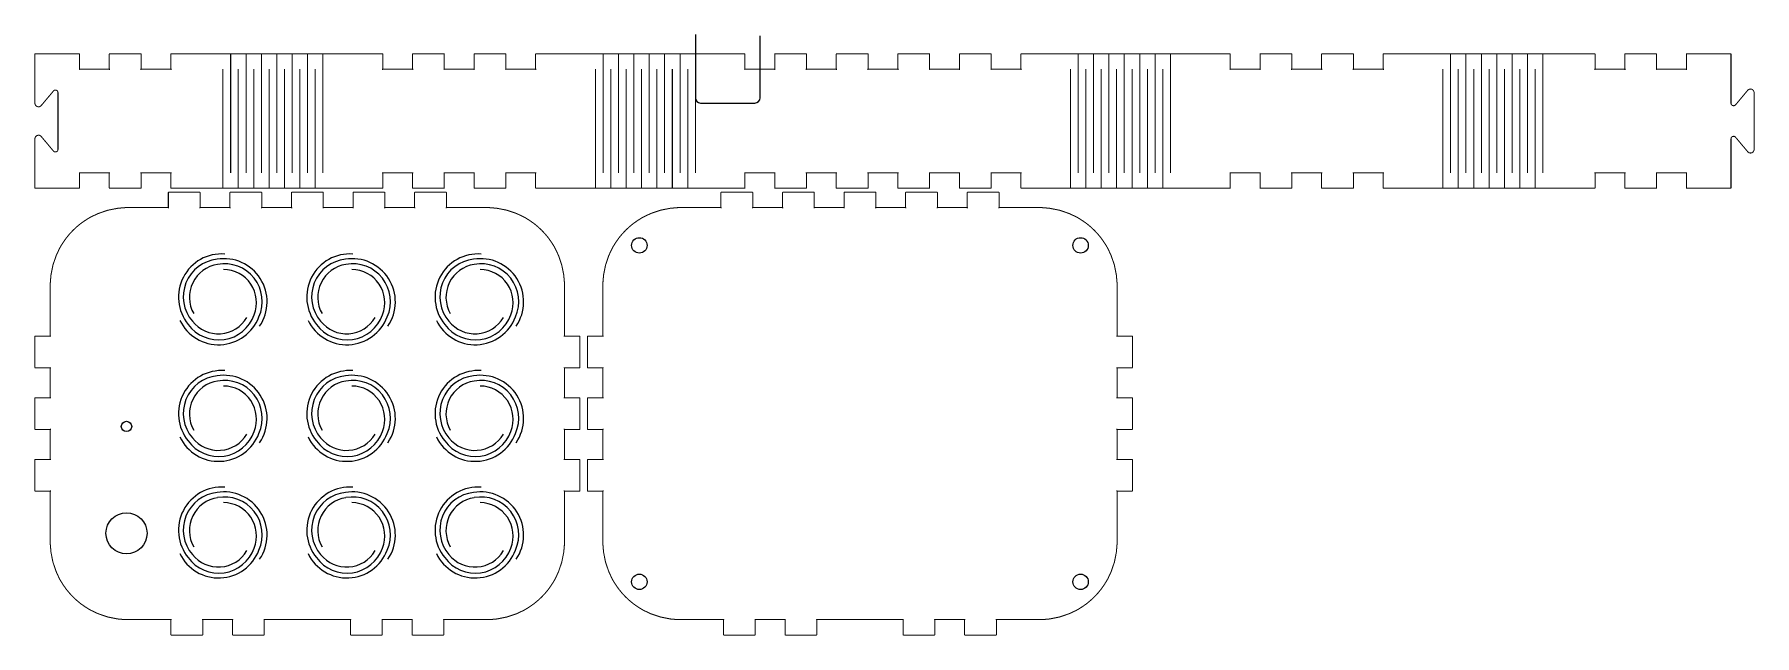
# Model space of a CAD drawing. Extents: x 19 to 354, y 22 to 139.
import ezdxf

# ---------------------------------------------------------------- set-up
doc = ezdxf.new("R2010")
doc.units = 0
doc.header["$MEASUREMENT"] = 0
doc.layers.get('0').update_dxf_attribs({"linetype": 'CONTINUOUS'})

# ---------------------------------------------------------------- blocks, each defined once
blk = doc.blocks.new('*U3')
at = {"linetype": 'Continuous'}
for centre, radius, start, end in [((0.3, 1.36), 6.46, 98.4994, 209.6055), ((0.68, 0.53), 7.35, 335.9921, 100.4756), ((-0.46, 0.52), 8.4, 205.8245, 339.2313)]:
    blk.add_arc(centre, radius, start, end, dxfattribs=at)

msp = doc.modelspace()

# ---------------------------------------------------------------- linework, layer by layer
at = {"color": 240, "linetype": 'Continuous', "true_color": 0xed1f24}
for p, q in [((147.45, 138.61), (147.44, 126.26)), ((160.03, 126.26), (160.03, 138.32)), ((148.44, 125.26), (159.03, 125.26))]:
    msp.add_line(p, q, dxfattribs=at)
at = {"color": 0, "const_width": 0.2}
for points in [[(18.8, 108.66), (27.3, 108.66), (27.32, 108.66), (27.37, 108.69), (27.4, 108.74), (27.4, 108.76), (27.4, 111.66), (27.4, 111.67), (27.38, 111.7), (27.36, 111.7), (27.36, 111.67), (27.39, 111.66), (27.4, 111.66), (33.2, 111.66), (33.21, 111.66), (33.24, 111.67), (33.24, 111.7), (33.21, 111.7), (33.2, 111.67), (33.2, 111.66), (33.2, 108.76), (33.2, 108.74), (33.23, 108.69), (33.28, 108.66), (33.3, 108.66), (39.3, 108.66), (39.32, 108.66), (39.37, 108.69), (39.4, 108.74), (39.4, 108.76), (39.4, 111.66), (39.4, 111.67), (39.38, 111.7), (39.36, 111.7), (39.36, 111.67), (39.39, 111.66), (39.4, 111.66), (45.2, 111.66), (45.21, 111.66), (45.24, 111.67), (45.24, 111.7), (45.21, 111.7), (45.2, 111.67), (45.2, 111.66), (45.2, 108.76), (45.2, 108.74), (45.23, 108.69), (45.28, 108.66), (45.3, 108.66), (53.8, 108.66), (76.39, 108.66), (86.39, 108.66), (86.41, 108.66), (86.46, 108.69), (86.49, 108.74), (86.49, 108.76), (86.49, 111.66), (86.49, 111.67), (86.47, 111.7), (86.45, 111.7), (86.45, 111.67), (86.48, 111.66), (86.49, 111.66), (92.29, 111.66), (92.3, 111.66), (92.33, 111.67), (92.33, 111.7), (92.3, 111.7), (92.29, 111.67), (92.29, 111.66), (92.29, 108.76), (92.29, 108.74), (92.32, 108.69), (92.37, 108.66), (92.39, 108.66), (98.39, 108.66), (98.41, 108.66), (98.46, 108.69), (98.49, 108.74), (98.49, 108.76), (98.49, 111.66), (98.49, 111.67), (98.47, 111.7), (98.45, 111.7), (98.45, 111.67), (98.48, 111.66), (98.49, 111.66), (104.29, 111.66), (104.3, 111.66), (104.33, 111.67), (104.33, 111.7), (104.3, 111.7), (104.29, 111.67), (104.29, 111.66), (104.29, 108.76), (104.29, 108.74), (104.32, 108.69), (104.37, 108.66), (104.39, 108.66), (110.39, 108.66), (110.41, 108.66), (110.46, 108.69), (110.49, 108.74), (110.49, 108.76), (110.49, 111.66), (110.49, 111.67), (110.47, 111.7), (110.45, 111.7), (110.45, 111.67), (110.48, 111.66), (110.49, 111.66), (116.29, 111.66), (116.3, 111.66), (116.33, 111.67), (116.33, 111.7), (116.3, 111.7), (116.29, 111.67), (116.29, 111.66), (116.29, 108.76), (116.29, 108.74), (116.32, 108.69), (116.37, 108.66), (116.39, 108.66), (126.39, 108.66), (148.98, 108.66), (156.98, 108.66), (157, 108.66), (157.05, 108.69), (157.08, 108.74), (157.08, 108.76), (157.08, 111.66), (157.08, 111.67), (157.06, 111.7), (157.04, 111.7), (157.04, 111.67), (157.07, 111.66), (157.08, 111.66), (162.88, 111.66), (162.89, 111.66), (162.92, 111.67), (162.92, 111.7), (162.89, 111.7), (162.88, 111.67), (162.88, 111.66), (162.88, 108.76), (162.88, 108.74), (162.91, 108.69), (162.96, 108.66), (162.98, 108.66), (168.98, 108.66), (169, 108.66), (169.05, 108.69), (169.08, 108.74), (169.08, 108.76), (169.08, 111.66), (169.08, 111.67), (169.06, 111.7), (169.04, 111.7), (169.04, 111.67), (169.07, 111.66), (169.08, 111.66), (174.88, 111.66), (174.89, 111.66), (174.92, 111.67), (174.92, 111.7), (174.89, 111.7), (174.88, 111.67), (174.88, 111.66), (174.88, 108.76), (174.88, 108.74), (174.91, 108.69), (174.96, 108.66), (174.98, 108.66), (180.98, 108.66), (181, 108.66), (181.05, 108.69), (181.08, 108.74), (181.08, 108.76), (181.08, 111.66), (181.08, 111.67), (181.06, 111.7), (181.04, 111.7), (181.04, 111.67), (181.07, 111.66), (181.08, 111.66), (186.88, 111.66), (186.89, 111.66), (186.92, 111.67), (186.92, 111.7), (186.89, 111.7), (186.88, 111.67), (186.88, 111.66), (186.88, 108.76), (186.88, 108.74), (186.91, 108.69), (186.96, 108.66), (186.98, 108.66), (192.98, 108.66), (193, 108.66), (193.05, 108.69), (193.08, 108.74), (193.08, 108.76), (193.08, 111.66), (193.08, 111.67), (193.06, 111.7), (193.04, 111.7), (193.04, 111.67), (193.07, 111.66), (193.08, 111.66), (198.88, 111.66), (198.89, 111.66), (198.92, 111.67), (198.92, 111.7), (198.89, 111.7), (198.88, 111.67), (198.88, 111.66), (198.88, 108.76), (198.88, 108.74), (198.91, 108.69), (198.96, 108.66), (198.98, 108.66), (204.98, 108.66), (205, 108.66), (205.05, 108.69), (205.08, 108.74), (205.08, 108.76), (205.08, 111.66), (205.08, 111.67), (205.06, 111.7), (205.04, 111.7), (205.04, 111.67), (205.07, 111.66), (205.08, 111.66), (210.88, 111.66), (210.89, 111.66), (210.92, 111.67), (210.92, 111.7), (210.89, 111.7), (210.88, 111.67), (210.88, 111.66), (210.88, 108.76), (210.88, 108.74), (210.91, 108.69), (210.96, 108.66), (210.98, 108.66), (218.98, 108.66), (241.57, 108.66), (251.57, 108.66), (251.59, 108.66), (251.64, 108.69), (251.67, 108.74), (251.67, 108.76), (251.67, 111.66), (251.67, 111.67), (251.65, 111.7), (251.63, 111.7), (251.63, 111.67), (251.66, 111.66), (251.67, 111.66), (257.47, 111.66), (257.48, 111.66), (257.51, 111.67), (257.51, 111.7), (257.48, 111.7), (257.47, 111.67), (257.47, 111.66), (257.47, 108.76), (257.47, 108.74), (257.5, 108.69), (257.55, 108.66), (257.57, 108.66), (263.57, 108.66), (263.59, 108.66), (263.64, 108.69), (263.67, 108.74), (263.67, 108.76), (263.67, 111.66), (263.67, 111.67), (263.65, 111.7), (263.63, 111.7), (263.63, 111.67), (263.66, 111.66), (263.67, 111.66), (269.47, 111.66), (269.48, 111.66), (269.51, 111.67), (269.51, 111.7), (269.48, 111.7), (269.47, 111.67), (269.47, 111.66), (269.47, 108.76), (269.47, 108.74), (269.5, 108.69), (269.55, 108.66), (269.57, 108.66), (275.57, 108.66), (275.59, 108.66), (275.64, 108.69), (275.67, 108.74), (275.67, 108.76), (275.67, 111.66), (275.67, 111.67), (275.65, 111.7), (275.63, 111.7), (275.63, 111.67), (275.66, 111.66), (275.67, 111.66), (281.47, 111.66), (281.48, 111.66), (281.51, 111.67), (281.51, 111.7), (281.48, 111.7), (281.47, 111.67), (281.47, 111.66), (281.47, 108.76), (281.47, 108.74), (281.5, 108.69), (281.55, 108.66), (281.57, 108.66), (291.57, 108.66), (314.16, 108.66), (322.66, 108.66), (322.68, 108.66), (322.73, 108.69), (322.76, 108.74), (322.76, 108.76), (322.76, 111.66), (322.76, 111.67), (322.74, 111.7), (322.72, 111.7), (322.72, 111.67), (322.75, 111.66), (322.76, 111.66), (328.56, 111.66), (328.57, 111.66), (328.6, 111.67), (328.6, 111.7), (328.57, 111.7), (328.56, 111.67), (328.56, 111.66), (328.56, 108.76), (328.56, 108.74), (328.59, 108.69), (328.64, 108.66), (328.66, 108.66), (334.66, 108.66), (334.68, 108.66), (334.73, 108.69), (334.76, 108.74), (334.76, 108.76), (334.76, 111.66), (334.76, 111.67), (334.74, 111.7), (334.72, 111.7), (334.72, 111.67), (334.75, 111.66), (334.76, 111.66), (340.56, 111.66), (340.57, 111.66), (340.6, 111.67), (340.6, 111.7), (340.57, 111.7), (340.56, 111.67), (340.56, 111.66), (340.56, 108.76), (340.56, 108.74), (340.59, 108.69), (340.64, 108.66), (340.66, 108.66), (349.16, 108.66), (349.17, 108.66), (349.23, 108.69), (349.26, 108.74), (349.26, 108.76), (349.26, 111.76), (349.26, 118.29), (349.26, 118.33), (349.28, 118.44), (349.33, 118.56), (349.35, 118.58), (349.36, 118.6), (349.45, 118.69), (349.56, 118.75), (349.59, 118.76), (349.61, 118.77), (349.86, 118.78), (349.89, 118.78), (349.91, 118.77), (350.03, 118.71), (350.12, 118.63), (350.14, 118.61), (352.52, 115.78), (352.54, 115.75), (352.68, 115.64), (352.84, 115.56), (352.88, 115.55), (352.91, 115.54), (353.09, 115.53), (353.26, 115.56), (353.3, 115.57), (353.33, 115.58), (353.48, 115.67), (353.61, 115.8), (353.63, 115.83), (353.65, 115.86), (353.72, 116.02), (353.76, 116.17), (353.76, 116.23), (353.76, 127.29), (353.76, 127.35), (353.72, 127.5), (353.65, 127.66), (353.63, 127.69), (353.61, 127.72), (353.48, 127.85), (353.33, 127.94), (353.3, 127.95), (353.26, 127.96), (353.09, 127.99), (352.91, 127.98), (352.88, 127.97), (352.84, 127.96), (352.68, 127.88), (352.54, 127.77), (352.52, 127.74), (350.14, 124.9), (350.12, 124.89), (350.03, 124.81), (349.91, 124.75), (349.89, 124.74), (349.86, 124.74), (349.61, 124.75), (349.59, 124.76), (349.56, 124.77), (349.45, 124.83), (349.36, 124.92), (349.35, 124.94), (349.33, 124.96), (349.28, 125.08), (349.26, 125.19), (349.26, 125.23), (349.26, 131.76), (349.26, 134.76), (349.26, 134.78), (349.23, 134.83), (349.17, 134.86), (349.16, 134.86), (340.66, 134.86), (340.64, 134.86), (340.59, 134.83), (340.56, 134.78), (340.56, 134.76), (340.56, 131.86), (340.56, 131.85), (340.57, 131.82), (340.6, 131.82), (340.6, 131.85), (340.57, 131.86), (340.56, 131.86), (334.76, 131.86), (334.75, 131.86), (334.72, 131.85), (334.72, 131.82), (334.74, 131.82), (334.76, 131.85), (334.76, 131.86), (334.76, 134.76), (334.76, 134.78), (334.73, 134.83), (334.68, 134.86), (334.66, 134.86), (328.66, 134.86), (328.64, 134.86), (328.59, 134.83), (328.56, 134.78), (328.56, 134.76), (328.56, 131.86), (328.56, 131.85), (328.57, 131.82), (328.6, 131.82), (328.6, 131.85), (328.57, 131.86), (328.56, 131.86), (322.76, 131.86), (322.75, 131.86), (322.72, 131.85), (322.72, 131.82), (322.74, 131.82), (322.76, 131.85), (322.76, 131.86), (322.76, 134.76), (322.76, 134.78), (322.73, 134.83), (322.68, 134.86), (322.66, 134.86), (314.16, 134.86), (291.57, 134.86), (281.57, 134.86), (281.55, 134.86), (281.5, 134.83), (281.47, 134.78), (281.47, 134.76), (281.47, 131.86), (281.47, 131.85), (281.48, 131.82), (281.51, 131.82), (281.51, 131.85), (281.48, 131.86), (281.47, 131.86), (275.67, 131.86), (275.66, 131.86), (275.63, 131.85), (275.63, 131.82), (275.65, 131.82), (275.67, 131.85), (275.67, 131.86), (275.67, 134.76), (275.67, 134.78), (275.64, 134.83), (275.59, 134.86), (275.57, 134.86), (269.57, 134.86), (269.55, 134.86), (269.5, 134.83), (269.47, 134.78), (269.47, 134.76), (269.47, 131.86), (269.47, 131.85), (269.48, 131.82), (269.51, 131.82), (269.51, 131.85), (269.48, 131.86), (269.47, 131.86), (263.67, 131.86), (263.66, 131.86), (263.63, 131.85), (263.63, 131.82), (263.65, 131.82), (263.67, 131.85), (263.67, 131.86), (263.67, 134.76), (263.67, 134.78), (263.64, 134.83), (263.59, 134.86), (263.57, 134.86), (257.57, 134.86), (257.55, 134.86), (257.5, 134.83), (257.47, 134.78), (257.47, 134.76), (257.47, 131.86), (257.47, 131.85), (257.48, 131.82), (257.51, 131.82), (257.51, 131.85), (257.48, 131.86), (257.47, 131.86), (251.67, 131.86), (251.66, 131.86), (251.63, 131.85), (251.63, 131.82), (251.65, 131.82), (251.67, 131.85), (251.67, 131.86), (251.67, 134.76), (251.67, 134.78), (251.64, 134.83), (251.59, 134.86), (251.57, 134.86), (241.57, 134.86), (218.98, 134.86), (210.98, 134.86), (210.96, 134.86), (210.91, 134.83), (210.88, 134.78), (210.88, 134.76), (210.88, 131.86), (210.88, 131.85), (210.89, 131.82), (210.92, 131.82), (210.92, 131.85), (210.89, 131.86), (210.88, 131.86), (205.08, 131.86), (205.07, 131.86), (205.04, 131.85), (205.04, 131.82), (205.06, 131.82), (205.08, 131.85), (205.08, 131.86), (205.08, 134.76), (205.08, 134.78), (205.05, 134.83), (205, 134.86), (204.98, 134.86), (198.98, 134.86), (198.96, 134.86), (198.91, 134.83), (198.88, 134.78), (198.88, 134.76), (198.88, 131.86), (198.88, 131.85), (198.89, 131.82), (198.92, 131.82), (198.92, 131.85), (198.89, 131.86), (198.88, 131.86), (193.08, 131.86), (193.07, 131.86), (193.04, 131.85), (193.04, 131.82), (193.06, 131.82), (193.08, 131.85), (193.08, 131.86), (193.08, 134.76), (193.08, 134.78), (193.05, 134.83), (193, 134.86), (192.98, 134.86), (186.98, 134.86), (186.96, 134.86), (186.91, 134.83), (186.88, 134.78), (186.88, 134.76), (186.88, 131.86), (186.88, 131.85), (186.89, 131.82), (186.92, 131.82), (186.92, 131.85), (186.89, 131.86), (186.88, 131.86), (181.08, 131.86), (181.07, 131.86), (181.04, 131.85), (181.04, 131.82), (181.06, 131.82), (181.08, 131.85), (181.08, 131.86), (181.08, 134.76), (181.08, 134.78), (181.05, 134.83), (181, 134.86), (180.98, 134.86), (174.98, 134.86), (174.96, 134.86), (174.91, 134.83), (174.88, 134.78), (174.88, 134.76), (174.88, 131.86), (174.88, 131.85), (174.89, 131.82), (174.92, 131.82), (174.92, 131.85), (174.89, 131.86), (174.88, 131.86), (169.08, 131.86), (169.07, 131.86), (169.04, 131.85), (169.04, 131.82), (169.06, 131.82), (169.08, 131.85), (169.08, 131.86), (169.08, 134.76), (169.08, 134.78), (169.05, 134.83), (169, 134.86), (168.98, 134.86), (162.98, 134.86), (162.96, 134.86), (162.91, 134.83), (162.88, 134.78), (162.88, 134.76), (162.88, 131.86), (162.88, 131.85), (162.89, 131.82), (162.92, 131.82), (162.92, 131.85), (162.89, 131.86), (162.88, 131.86), (157.08, 131.86), (157.07, 131.86), (157.04, 131.85), (157.04, 131.82), (157.06, 131.82), (157.08, 131.85), (157.08, 131.86), (157.08, 134.76), (157.08, 134.78), (157.05, 134.83), (157, 134.86), (156.98, 134.86), (148.98, 134.86), (126.39, 134.86), (116.39, 134.86), (116.37, 134.86), (116.32, 134.83), (116.29, 134.78), (116.29, 134.76), (116.29, 131.86), (116.29, 131.85), (116.3, 131.82), (116.33, 131.82), (116.33, 131.85), (116.3, 131.86), (116.29, 131.86), (110.49, 131.86), (110.48, 131.86), (110.45, 131.85), (110.45, 131.82), (110.47, 131.82), (110.49, 131.85), (110.49, 131.86), (110.49, 134.76), (110.49, 134.78), (110.46, 134.83), (110.41, 134.86), (110.39, 134.86), (104.39, 134.86), (104.37, 134.86), (104.32, 134.83), (104.29, 134.78), (104.29, 134.76), (104.29, 131.86), (104.29, 131.85), (104.3, 131.82), (104.33, 131.82), (104.33, 131.85), (104.3, 131.86), (104.29, 131.86), (98.49, 131.86), (98.48, 131.86), (98.45, 131.85), (98.45, 131.82), (98.47, 131.82), (98.49, 131.85), (98.49, 131.86), (98.49, 134.76), (98.49, 134.78), (98.46, 134.83), (98.41, 134.86), (98.39, 134.86), (92.39, 134.86), (92.37, 134.86), (92.32, 134.83), (92.29, 134.78), (92.29, 134.76), (92.29, 131.86), (92.29, 131.85), (92.3, 131.82), (92.33, 131.82), (92.33, 131.85), (92.3, 131.86), (92.29, 131.86), (86.49, 131.86), (86.48, 131.86), (86.45, 131.85), (86.45, 131.82), (86.47, 131.82), (86.49, 131.85), (86.49, 131.86), (86.49, 134.76), (86.49, 134.78), (86.46, 134.83), (86.41, 134.86), (86.39, 134.86), (76.39, 134.86), (53.8, 134.86), (45.3, 134.86), (45.28, 134.86), (45.23, 134.83), (45.2, 134.78), (45.2, 134.76), (45.2, 131.86), (45.2, 131.85), (45.21, 131.82), (45.24, 131.82), (45.24, 131.85), (45.21, 131.86), (45.2, 131.86), (39.4, 131.86), (39.39, 131.86), (39.36, 131.85), (39.36, 131.82), (39.38, 131.82), (39.4, 131.85), (39.4, 131.86), (39.4, 134.76), (39.4, 134.78), (39.37, 134.83), (39.32, 134.86), (39.3, 134.86), (33.3, 134.86), (33.28, 134.86), (33.23, 134.83), (33.2, 134.78), (33.2, 134.76), (33.2, 131.86), (33.2, 131.85), (33.21, 131.82), (33.24, 131.82), (33.24, 131.85), (33.21, 131.86), (33.2, 131.86), (27.4, 131.86), (27.39, 131.86), (27.36, 131.85), (27.36, 131.82), (27.38, 131.82), (27.4, 131.85), (27.4, 131.86), (27.4, 134.76), (27.4, 134.78), (27.37, 134.83), (27.32, 134.86), (27.3, 134.86), (18.8, 134.86), (18.78, 134.86), (18.73, 134.83), (18.7, 134.78), (18.7, 134.76), (18.7, 131.76), (18.7, 125.23), (18.7, 125.17), (18.73, 125.02), (18.81, 124.86), (18.83, 124.83), (18.85, 124.8), (18.97, 124.67), (19.13, 124.58), (19.16, 124.57), (19.19, 124.56), (19.37, 124.53), (19.55, 124.54), (19.58, 124.55), (19.62, 124.56), (19.77, 124.64), (19.91, 124.75), (19.94, 124.78), (22.32, 127.61), (22.33, 127.63), (22.43, 127.71), (22.55, 127.77), (22.57, 127.78), (22.6, 127.78), (22.85, 127.77), (22.87, 127.76), (22.89, 127.75), (23, 127.69), (23.09, 127.6), (23.11, 127.58), (23.12, 127.56), (23.18, 127.44), (23.2, 127.33), (23.2, 127.29), (23.2, 116.23), (23.2, 116.19), (23.18, 116.08), (23.12, 115.96), (23.11, 115.94), (23.09, 115.92), (23, 115.83), (22.89, 115.77), (22.87, 115.76), (22.85, 115.75), (22.6, 115.74), (22.57, 115.74), (22.55, 115.75), (22.43, 115.81), (22.33, 115.89), (22.32, 115.9), (19.94, 118.74), (19.91, 118.77), (19.77, 118.88), (19.62, 118.96), (19.58, 118.97), (19.55, 118.98), (19.37, 118.99), (19.19, 118.96), (19.16, 118.95), (19.13, 118.94), (18.97, 118.85), (18.85, 118.72), (18.83, 118.69), (18.81, 118.67), (18.73, 118.5), (18.7, 118.35), (18.7, 118.29), (18.7, 111.76), (18.7, 108.76), (18.7, 108.74), (18.73, 108.69), (18.78, 108.66), (18.8, 108.66)], [(36.8, 24.7), (45.2, 24.7), (45.21, 24.7), (45.24, 24.72), (45.24, 24.74), (45.21, 24.74), (45.2, 24.71), (45.2, 24.7), (45.2, 21.8), (45.2, 21.78), (45.23, 21.73), (45.28, 21.7), (45.3, 21.7), (51.3, 21.7), (51.32, 21.7), (51.37, 21.73), (51.4, 21.78), (51.4, 21.8), (51.4, 24.7), (51.4, 24.71), (51.38, 24.74), (51.36, 24.74), (51.36, 24.72), (51.39, 24.7), (51.4, 24.7), (57.2, 24.7), (57.21, 24.7), (57.24, 24.72), (57.24, 24.74), (57.21, 24.74), (57.2, 24.71), (57.2, 24.7), (57.2, 21.8), (57.2, 21.78), (57.23, 21.73), (57.28, 21.7), (57.3, 21.7), (63.3, 21.7), (63.32, 21.7), (63.37, 21.73), (63.4, 21.78), (63.4, 21.8), (63.4, 24.7), (63.4, 24.71), (63.39, 24.74), (63.36, 24.74), (63.36, 24.72), (63.39, 24.7), (63.4, 24.7), (71.8, 24.7), (80.2, 24.7), (80.21, 24.7), (80.24, 24.72), (80.24, 24.74), (80.21, 24.74), (80.2, 24.71), (80.2, 24.7), (80.2, 21.8), (80.2, 21.78), (80.23, 21.73), (80.28, 21.7), (80.3, 21.7), (86.3, 21.7), (86.32, 21.7), (86.37, 21.73), (86.4, 21.78), (86.4, 21.8), (86.4, 24.7), (86.4, 24.71), (86.39, 24.74), (86.36, 24.74), (86.36, 24.72), (86.39, 24.7), (86.4, 24.7), (92.2, 24.7), (92.21, 24.7), (92.24, 24.72), (92.24, 24.74), (92.21, 24.74), (92.2, 24.71), (92.2, 24.7), (92.2, 21.8), (92.2, 21.78), (92.23, 21.73), (92.28, 21.7), (92.3, 21.7), (98.3, 21.7), (98.32, 21.7), (98.37, 21.73), (98.4, 21.78), (98.4, 21.8), (98.4, 24.7), (98.4, 24.71), (98.39, 24.74), (98.36, 24.74), (98.36, 24.72), (98.39, 24.7), (98.4, 24.7), (106.8, 24.7), (107.29, 24.7), (108.77, 24.83), (110.71, 25.22), (112.58, 25.85), (113.92, 26.48), (114.35, 26.72), (114.56, 26.85), (115.19, 27.25), (116, 27.82), (116.76, 28.45), (117.48, 29.12), (118.15, 29.84), (118.78, 30.6), (119.35, 31.41), (119.75, 32.04), (119.88, 32.25), (120.12, 32.68), (120.75, 34.03), (121.38, 35.89), (121.77, 37.83), (121.9, 39.31), (121.9, 39.8), (121.9, 49.7), (121.9, 49.71), (121.89, 49.74), (121.86, 49.74), (121.86, 49.72), (121.89, 49.7), (121.9, 49.7), (124.8, 49.7), (124.82, 49.7), (124.87, 49.73), (124.9, 49.78), (124.9, 49.8), (124.9, 55.8), (124.9, 55.82), (124.87, 55.87), (124.82, 55.9), (124.8, 55.9), (121.9, 55.9), (121.89, 55.9), (121.86, 55.89), (121.86, 55.86), (121.89, 55.86), (121.9, 55.89), (121.9, 55.9), (121.9, 61.7), (121.9, 61.71), (121.89, 61.74), (121.86, 61.74), (121.86, 61.72), (121.89, 61.7), (121.9, 61.7), (124.8, 61.7), (124.82, 61.7), (124.87, 61.73), (124.9, 61.78), (124.9, 61.8), (124.9, 67.8), (124.9, 67.82), (124.87, 67.87), (124.82, 67.9), (124.8, 67.9), (121.9, 67.9), (121.89, 67.9), (121.86, 67.89), (121.86, 67.86), (121.89, 67.86), (121.9, 67.89), (121.9, 67.9), (121.9, 73.7), (121.9, 73.71), (121.89, 73.74), (121.86, 73.74), (121.86, 73.72), (121.89, 73.7), (121.9, 73.7), (124.8, 73.7), (124.82, 73.7), (124.87, 73.73), (124.9, 73.78), (124.9, 73.8), (124.9, 79.8), (124.9, 79.82), (124.87, 79.87), (124.82, 79.9), (124.8, 79.9), (121.9, 79.9), (121.89, 79.9), (121.86, 79.89), (121.86, 79.86), (121.89, 79.86), (121.9, 79.89), (121.9, 79.9), (121.9, 89.8), (121.9, 90.29), (121.77, 91.78), (121.38, 93.71), (120.75, 95.58), (120.12, 96.92), (119.88, 97.35), (119.75, 97.57), (119.35, 98.19), (118.78, 99), (118.15, 99.76), (117.48, 100.48), (116.76, 101.15), (116, 101.78), (115.19, 102.35), (114.56, 102.75), (114.35, 102.88), (113.92, 103.12), (112.58, 103.75), (110.71, 104.39), (108.77, 104.77), (107.29, 104.9), (106.8, 104.9), (98.9, 104.9), (98.89, 104.9), (98.86, 104.89), (98.86, 104.86), (98.89, 104.86), (98.9, 104.89), (98.9, 104.9), (98.9, 107.8), (98.9, 107.82), (98.87, 107.87), (98.82, 107.9), (98.8, 107.9), (92.8, 107.9), (92.78, 107.9), (92.73, 107.87), (92.7, 107.82), (92.7, 107.8), (92.7, 104.9), (92.7, 104.89), (92.71, 104.86), (92.74, 104.86), (92.74, 104.89), (92.71, 104.9), (92.7, 104.9), (86.9, 104.9), (86.89, 104.9), (86.86, 104.89), (86.86, 104.86), (86.89, 104.86), (86.9, 104.89), (86.9, 104.9), (86.9, 107.8), (86.9, 107.82), (86.87, 107.87), (86.82, 107.9), (86.8, 107.9), (80.8, 107.9), (80.78, 107.9), (80.73, 107.87), (80.7, 107.82), (80.7, 107.8), (80.7, 104.9), (80.7, 104.89), (80.71, 104.86), (80.74, 104.86), (80.74, 104.89), (80.71, 104.9), (80.7, 104.9), (74.9, 104.9), (74.89, 104.9), (74.86, 104.89), (74.86, 104.86), (74.89, 104.86), (74.9, 104.89), (74.9, 104.9), (74.9, 107.8), (74.9, 107.82), (74.87, 107.87), (74.82, 107.9), (74.8, 107.9), (68.8, 107.9), (68.78, 107.9), (68.73, 107.87), (68.7, 107.82), (68.7, 107.8), (68.7, 104.9), (68.7, 104.89), (68.71, 104.86), (68.74, 104.86), (68.74, 104.89), (68.71, 104.9), (68.7, 104.9), (62.9, 104.9), (62.89, 104.9), (62.86, 104.89), (62.86, 104.86), (62.89, 104.86), (62.9, 104.89), (62.9, 104.9), (62.9, 107.8), (62.9, 107.82), (62.87, 107.87), (62.82, 107.9), (62.8, 107.9), (56.8, 107.9), (56.78, 107.9), (56.73, 107.87), (56.7, 107.82), (56.7, 107.8), (56.7, 104.9), (56.7, 104.89), (56.71, 104.86), (56.74, 104.86), (56.74, 104.89), (56.71, 104.9), (56.7, 104.9), (50.9, 104.9), (50.89, 104.9), (50.86, 104.89), (50.86, 104.86), (50.88, 104.86), (50.9, 104.89), (50.9, 104.9), (50.9, 107.8), (50.9, 107.82), (50.87, 107.87), (50.82, 107.9), (50.8, 107.9), (44.8, 107.9), (44.78, 107.9), (44.73, 107.87), (44.7, 107.82), (44.7, 107.8), (44.7, 104.9), (44.7, 104.89), (44.71, 104.86), (44.74, 104.86), (44.74, 104.89), (44.71, 104.9), (44.7, 104.9), (36.8, 104.9), (36.31, 104.9), (34.82, 104.77), (32.89, 104.39), (31.03, 103.75), (29.68, 103.12), (29.25, 102.88), (29.04, 102.75), (28.41, 102.35), (27.6, 101.78), (26.84, 101.15), (26.12, 100.48), (25.45, 99.76), (24.82, 99), (24.25, 98.19), (23.85, 97.57), (23.72, 97.35), (23.48, 96.92), (22.85, 95.58), (22.21, 93.71), (21.83, 91.78), (21.7, 90.29), (21.7, 89.8), (21.7, 79.9), (21.7, 79.89), (21.71, 79.86), (21.74, 79.86), (21.74, 79.89), (21.71, 79.9), (21.7, 79.9), (18.8, 79.9), (18.78, 79.9), (18.73, 79.87), (18.7, 79.82), (18.7, 79.8), (18.7, 73.8), (18.7, 73.78), (18.73, 73.73), (18.78, 73.7), (18.8, 73.7), (21.7, 73.7), (21.71, 73.7), (21.74, 73.72), (21.74, 73.74), (21.71, 73.74), (21.7, 73.71), (21.7, 73.7), (21.7, 67.9), (21.7, 67.89), (21.71, 67.86), (21.74, 67.86), (21.74, 67.89), (21.71, 67.9), (21.7, 67.9), (18.8, 67.9), (18.78, 67.9), (18.73, 67.87), (18.7, 67.82), (18.7, 67.8), (18.7, 61.8), (18.7, 61.78), (18.73, 61.73), (18.78, 61.7), (18.8, 61.7), (21.7, 61.7), (21.71, 61.7), (21.74, 61.72), (21.74, 61.74), (21.71, 61.74), (21.7, 61.71), (21.7, 61.7), (21.7, 55.9), (21.7, 55.89), (21.71, 55.86), (21.74, 55.86), (21.74, 55.89), (21.71, 55.9), (21.7, 55.9), (18.8, 55.9), (18.78, 55.9), (18.73, 55.87), (18.7, 55.82), (18.7, 55.8), (18.7, 49.8), (18.7, 49.78), (18.73, 49.73), (18.78, 49.7), (18.8, 49.7), (21.7, 49.7), (21.71, 49.7), (21.74, 49.72), (21.74, 49.74), (21.71, 49.74), (21.7, 49.71), (21.7, 49.7), (21.7, 39.8), (21.7, 39.31), (21.83, 37.83), (22.21, 35.89), (22.85, 34.03), (23.47, 32.68), (23.72, 32.25), (23.85, 32.04), (24.25, 31.41), (24.82, 30.6), (25.45, 29.84), (26.12, 29.12), (26.84, 28.45), (27.6, 27.82), (28.41, 27.25), (29.04, 26.85), (29.25, 26.72), (29.68, 26.48), (31.03, 25.85), (32.89, 25.22), (34.82, 24.83), (36.31, 24.7), (36.8, 24.7)], [(144.5, 24.7), (152.9, 24.7), (152.91, 24.7), (152.94, 24.72), (152.94, 24.74), (152.91, 24.74), (152.9, 24.71), (152.9, 24.7), (152.9, 21.8), (152.9, 21.78), (152.93, 21.73), (152.98, 21.7), (153, 21.7), (159, 21.7), (159.02, 21.7), (159.07, 21.73), (159.1, 21.78), (159.1, 21.8), (159.1, 24.7), (159.1, 24.71), (159.09, 24.74), (159.06, 24.74), (159.06, 24.72), (159.09, 24.7), (159.1, 24.7), (164.9, 24.7), (164.91, 24.7), (164.94, 24.72), (164.94, 24.74), (164.91, 24.74), (164.9, 24.71), (164.9, 24.7), (164.9, 21.8), (164.9, 21.78), (164.93, 21.73), (164.98, 21.7), (165, 21.7), (171, 21.7), (171.02, 21.7), (171.07, 21.73), (171.1, 21.78), (171.1, 21.8), (171.1, 24.7), (171.1, 24.71), (171.09, 24.74), (171.06, 24.74), (171.06, 24.72), (171.09, 24.7), (171.1, 24.7), (179.5, 24.7), (187.9, 24.7), (187.91, 24.7), (187.94, 24.72), (187.94, 24.74), (187.91, 24.74), (187.9, 24.71), (187.9, 24.7), (187.9, 21.8), (187.9, 21.78), (187.93, 21.73), (187.98, 21.7), (188, 21.7), (194, 21.7), (194.02, 21.7), (194.07, 21.73), (194.1, 21.78), (194.1, 21.8), (194.1, 24.7), (194.1, 24.71), (194.08, 24.74), (194.06, 24.74), (194.06, 24.72), (194.09, 24.7), (194.1, 24.7), (199.9, 24.7), (199.91, 24.7), (199.94, 24.72), (199.94, 24.74), (199.91, 24.74), (199.9, 24.71), (199.9, 24.7), (199.9, 21.8), (199.9, 21.78), (199.93, 21.73), (199.98, 21.7), (200, 21.7), (206, 21.7), (206.02, 21.7), (206.07, 21.73), (206.1, 21.78), (206.1, 21.8), (206.1, 24.7), (206.1, 24.71), (206.08, 24.74), (206.06, 24.74), (206.06, 24.72), (206.09, 24.7), (206.1, 24.7), (214.5, 24.7), (214.99, 24.7), (216.47, 24.83), (218.41, 25.22), (220.27, 25.85), (221.62, 26.48), (222.05, 26.72), (222.26, 26.85), (222.89, 27.25), (223.7, 27.82), (224.46, 28.45), (225.18, 29.12), (225.85, 29.84), (226.48, 30.6), (227.05, 31.41), (227.45, 32.04), (227.58, 32.25), (227.82, 32.68), (228.45, 34.03), (229.09, 35.89), (229.47, 37.83), (229.6, 39.31), (229.6, 39.8), (229.6, 49.7), (229.6, 49.71), (229.59, 49.74), (229.56, 49.74), (229.56, 49.72), (229.59, 49.7), (229.6, 49.7), (232.5, 49.7), (232.52, 49.7), (232.57, 49.73), (232.6, 49.78), (232.6, 49.8), (232.6, 55.8), (232.6, 55.82), (232.57, 55.87), (232.52, 55.9), (232.5, 55.9), (229.6, 55.9), (229.59, 55.9), (229.56, 55.89), (229.56, 55.86), (229.59, 55.86), (229.6, 55.89), (229.6, 55.9), (229.6, 61.7), (229.6, 61.71), (229.59, 61.74), (229.56, 61.74), (229.56, 61.72), (229.59, 61.7), (229.6, 61.7), (232.5, 61.7), (232.52, 61.7), (232.57, 61.73), (232.6, 61.78), (232.6, 61.8), (232.6, 67.8), (232.6, 67.82), (232.57, 67.87), (232.52, 67.9), (232.5, 67.9), (229.6, 67.9), (229.59, 67.9), (229.56, 67.89), (229.56, 67.86), (229.59, 67.86), (229.6, 67.89), (229.6, 67.9), (229.6, 73.7), (229.6, 73.71), (229.59, 73.74), (229.56, 73.74), (229.56, 73.72), (229.59, 73.7), (229.6, 73.7), (232.5, 73.7), (232.52, 73.7), (232.57, 73.73), (232.6, 73.78), (232.6, 73.8), (232.6, 79.8), (232.6, 79.82), (232.57, 79.87), (232.52, 79.9), (232.5, 79.9), (229.6, 79.9), (229.59, 79.9), (229.56, 79.89), (229.56, 79.86), (229.59, 79.86), (229.6, 79.89), (229.6, 79.9), (229.6, 89.8), (229.6, 90.29), (229.47, 91.78), (229.09, 93.71), (228.45, 95.58), (227.82, 96.92), (227.58, 97.35), (227.45, 97.57), (227.05, 98.19), (226.48, 99), (225.85, 99.76), (225.18, 100.48), (224.46, 101.15), (223.7, 101.78), (222.89, 102.35), (222.26, 102.75), (222.05, 102.88), (221.62, 103.12), (220.27, 103.75), (218.41, 104.39), (216.47, 104.77), (214.99, 104.9), (214.5, 104.9), (206.6, 104.9), (206.59, 104.9), (206.56, 104.89), (206.56, 104.86), (206.59, 104.86), (206.6, 104.89), (206.6, 104.9), (206.6, 107.8), (206.6, 107.82), (206.57, 107.87), (206.52, 107.9), (206.5, 107.9), (200.5, 107.9), (200.48, 107.9), (200.43, 107.87), (200.4, 107.82), (200.4, 107.8), (200.4, 104.9), (200.4, 104.89), (200.41, 104.86), (200.44, 104.86), (200.44, 104.89), (200.41, 104.9), (200.4, 104.9), (194.6, 104.9), (194.59, 104.9), (194.56, 104.89), (194.56, 104.86), (194.58, 104.86), (194.6, 104.89), (194.6, 104.9), (194.6, 107.8), (194.6, 107.82), (194.57, 107.87), (194.52, 107.9), (194.5, 107.9), (188.5, 107.9), (188.48, 107.9), (188.43, 107.87), (188.4, 107.82), (188.4, 107.8), (188.4, 104.9), (188.4, 104.89), (188.41, 104.86), (188.44, 104.86), (188.44, 104.89), (188.41, 104.9), (188.4, 104.9), (182.6, 104.9), (182.59, 104.9), (182.56, 104.89), (182.56, 104.86), (182.59, 104.86), (182.6, 104.89), (182.6, 104.9), (182.6, 107.8), (182.6, 107.82), (182.57, 107.87), (182.52, 107.9), (182.5, 107.9), (176.5, 107.9), (176.48, 107.9), (176.43, 107.87), (176.4, 107.82), (176.4, 107.8), (176.4, 104.9), (176.4, 104.89), (176.41, 104.86), (176.44, 104.86), (176.44, 104.89), (176.41, 104.9), (176.4, 104.9), (170.6, 104.9), (170.59, 104.9), (170.56, 104.89), (170.56, 104.86), (170.59, 104.86), (170.6, 104.89), (170.6, 104.9), (170.6, 107.8), (170.6, 107.82), (170.57, 107.87), (170.52, 107.9), (170.5, 107.9), (164.5, 107.9), (164.48, 107.9), (164.43, 107.87), (164.4, 107.82), (164.4, 107.8), (164.4, 104.9), (164.4, 104.89), (164.41, 104.86), (164.44, 104.86), (164.44, 104.89), (164.41, 104.9), (164.4, 104.9), (158.6, 104.9), (158.59, 104.9), (158.56, 104.89), (158.56, 104.86), (158.59, 104.86), (158.6, 104.89), (158.6, 104.9), (158.6, 107.8), (158.6, 107.82), (158.57, 107.87), (158.52, 107.9), (158.5, 107.9), (152.5, 107.9), (152.48, 107.9), (152.43, 107.87), (152.4, 107.82), (152.4, 107.8), (152.4, 104.9), (152.4, 104.89), (152.41, 104.86), (152.44, 104.86), (152.44, 104.89), (152.41, 104.9), (152.4, 104.9), (144.5, 104.9), (144, 104.9), (142.52, 104.77), (140.59, 104.39), (138.72, 103.75), (137.38, 103.12), (136.95, 102.88), (136.74, 102.75), (136.11, 102.35), (135.3, 101.78), (134.54, 101.15), (133.82, 100.48), (133.15, 99.76), (132.52, 99), (131.95, 98.19), (131.55, 97.57), (131.42, 97.35), (131.18, 96.92), (130.55, 95.58), (129.91, 93.71), (129.53, 91.78), (129.4, 90.29), (129.4, 89.8), (129.4, 79.9), (129.4, 79.89), (129.41, 79.86), (129.44, 79.86), (129.44, 79.89), (129.41, 79.9), (129.4, 79.9), (126.5, 79.9), (126.48, 79.9), (126.43, 79.87), (126.4, 79.82), (126.4, 79.8), (126.4, 73.8), (126.4, 73.78), (126.43, 73.73), (126.48, 73.7), (126.5, 73.7), (129.4, 73.7), (129.41, 73.7), (129.44, 73.72), (129.44, 73.74), (129.41, 73.74), (129.4, 73.71), (129.4, 73.7), (129.4, 67.9), (129.4, 67.89), (129.41, 67.86), (129.44, 67.86), (129.44, 67.89), (129.41, 67.9), (129.4, 67.9), (126.5, 67.9), (126.48, 67.9), (126.43, 67.87), (126.4, 67.82), (126.4, 67.8), (126.4, 61.8), (126.4, 61.78), (126.43, 61.73), (126.48, 61.7), (126.5, 61.7), (129.4, 61.7), (129.41, 61.7), (129.44, 61.72), (129.44, 61.74), (129.41, 61.74), (129.4, 61.71), (129.4, 61.7), (129.4, 55.9), (129.4, 55.89), (129.41, 55.86), (129.44, 55.86), (129.44, 55.89), (129.41, 55.9), (129.4, 55.9), (126.5, 55.9), (126.48, 55.9), (126.43, 55.87), (126.4, 55.82), (126.4, 55.8), (126.4, 49.8), (126.4, 49.78), (126.43, 49.73), (126.48, 49.7), (126.5, 49.7), (129.4, 49.7), (129.41, 49.7), (129.44, 49.72), (129.44, 49.74), (129.41, 49.74), (129.4, 49.71), (129.4, 49.7), (129.4, 39.8), (129.4, 39.31), (129.53, 37.83), (129.91, 35.89), (130.55, 34.03), (131.18, 32.68), (131.42, 32.25), (131.55, 32.04), (131.95, 31.41), (132.52, 30.6), (133.15, 29.84), (133.82, 29.12), (134.54, 28.45), (135.3, 27.82), (136.11, 27.25), (136.74, 26.85), (136.95, 26.72), (137.38, 26.48), (138.72, 25.85), (140.59, 25.22), (142.52, 24.83), (144, 24.7), (144.5, 24.7)]]:
    msp.add_lwpolyline(points, close=True, dxfattribs=at)
for points in [[(56.85, 134.86), (56.85, 111.66)], [(59.85, 134.86), (59.85, 111.66)], [(62.85, 134.86), (62.85, 111.66)], [(65.85, 134.86), (65.85, 111.66)], [(68.85, 134.86), (68.85, 111.66)], [(71.84, 134.86), (71.84, 111.66)], [(74.84, 134.86), (74.84, 111.66)], [(129.43, 134.86), (129.43, 111.66)], [(132.43, 134.86), (132.43, 111.66)], [(135.43, 134.86), (135.43, 111.66)], [(138.43, 134.86), (138.43, 111.66)], [(141.43, 134.86), (141.43, 111.66)], [(144.44, 134.86), (144.44, 111.66)], [(147.44, 134.86), (147.44, 111.66)], [(222.02, 134.86), (222.02, 111.66)], [(225.02, 134.86), (225.02, 111.66)], [(228.02, 134.86), (228.02, 111.66)], [(231.02, 134.86), (231.02, 111.66)], [(234.02, 134.86), (234.02, 111.66)], [(237.02, 134.86), (237.02, 111.66)], [(240.02, 134.86), (240.02, 111.66)], [(294.61, 134.86), (294.61, 111.66)], [(297.61, 134.86), (297.61, 111.66)], [(300.61, 134.86), (300.61, 111.66)], [(303.61, 134.86), (303.61, 111.66)], [(306.61, 134.86), (306.61, 111.66)], [(309.61, 134.86), (309.61, 111.66)], [(312.61, 134.86), (312.61, 111.66)], [(55.34, 108.66), (55.34, 131.86)], [(58.34, 108.66), (58.34, 131.86)], [(61.34, 108.66), (61.34, 131.86)], [(64.34, 108.66), (64.34, 131.86)], [(67.34, 108.66), (67.34, 131.86)], [(70.34, 108.66), (70.34, 131.86)], [(73.34, 108.66), (73.34, 131.86)], [(127.93, 108.66), (127.93, 131.86)], [(130.93, 108.66), (130.93, 131.86)], [(133.93, 108.66), (133.93, 131.86)], [(136.93, 108.66), (136.93, 131.86)], [(139.93, 108.66), (139.93, 131.86)], [(142.93, 108.66), (142.93, 131.86)], [(145.93, 108.66), (145.93, 131.86)], [(220.52, 108.66), (220.52, 131.86)], [(223.52, 108.66), (223.52, 131.86)], [(226.52, 108.66), (226.52, 131.86)], [(229.52, 108.66), (229.52, 131.86)], [(232.52, 108.66), (232.52, 131.86)], [(235.53, 108.66), (235.53, 131.86)], [(238.53, 108.66), (238.53, 131.86)], [(293.11, 108.66), (293.11, 131.86)], [(296.11, 108.66), (296.11, 131.86)], [(299.11, 108.66), (299.11, 131.86)], [(302.11, 108.66), (302.11, 131.86)], [(305.11, 108.66), (305.11, 131.86)], [(308.11, 108.66), (308.11, 131.86)], [(311.11, 108.66), (311.11, 131.86)]]:
    msp.add_lwpolyline(points, dxfattribs=at)
at = {"color": 1, "linetype": 'Continuous'}
for centre in [(136.5, 97.55), (222.5, 97.55), (136.5, 32.05), (222.5, 32.05)]:
    msp.add_circle(centre, 1.5, dxfattribs=at)
at = {"color": 240, "linetype": 'Continuous', "true_color": 0xed1f24}
for centre, radius in [((36.55, 62.3), 1.01), ((36.55, 41.5), 4)]:
    msp.add_circle(centre, radius, dxfattribs=at)
for centre, start, end in [((148.44, 126.26), 180, 270), ((159.03, 126.26), 270, 0)]:
    msp.add_arc(centre, 1, start, end, dxfattribs=at)

# ---------------------------------------------------------------- block references
at = {"color": 1, "linetype": 'ByBlock'}
for p, rotation in [((54.4, 87.35), 239.9999999999999), ((55.77, 87.22), 120), ((79.4, 87.35), 239.9999999999999), ((80.77, 87.22), 120), ((104.4, 87.35), 239.9999999999999), ((105.77, 87.22), 120), ((54.4, 64.65), 239.9999999999999), ((55.77, 64.52), 120), ((79.4, 64.65), 239.9999999999999), ((80.77, 64.52), 120), ((104.4, 64.65), 239.9999999999999), ((105.77, 64.52), 120), ((54.4, 41.95), 239.9999999999999), ((55.77, 41.82), 120), ((79.4, 41.95), 239.9999999999999), ((80.77, 41.82), 120), ((104.4, 41.95), 239.9999999999999), ((105.77, 41.82), 120)]:
    msp.add_blockref('*U3', p, dxfattribs=dict(at, rotation=rotation))
for p in [(54.97, 86.09), (79.97, 86.09), (104.97, 86.09), (54.97, 63.39), (79.97, 63.39), (104.97, 63.39), (54.97, 40.69), (79.97, 40.69), (104.97, 40.69)]:
    msp.add_blockref('*U3', p, dxfattribs=at)

doc.saveas('drawing.dxf')
